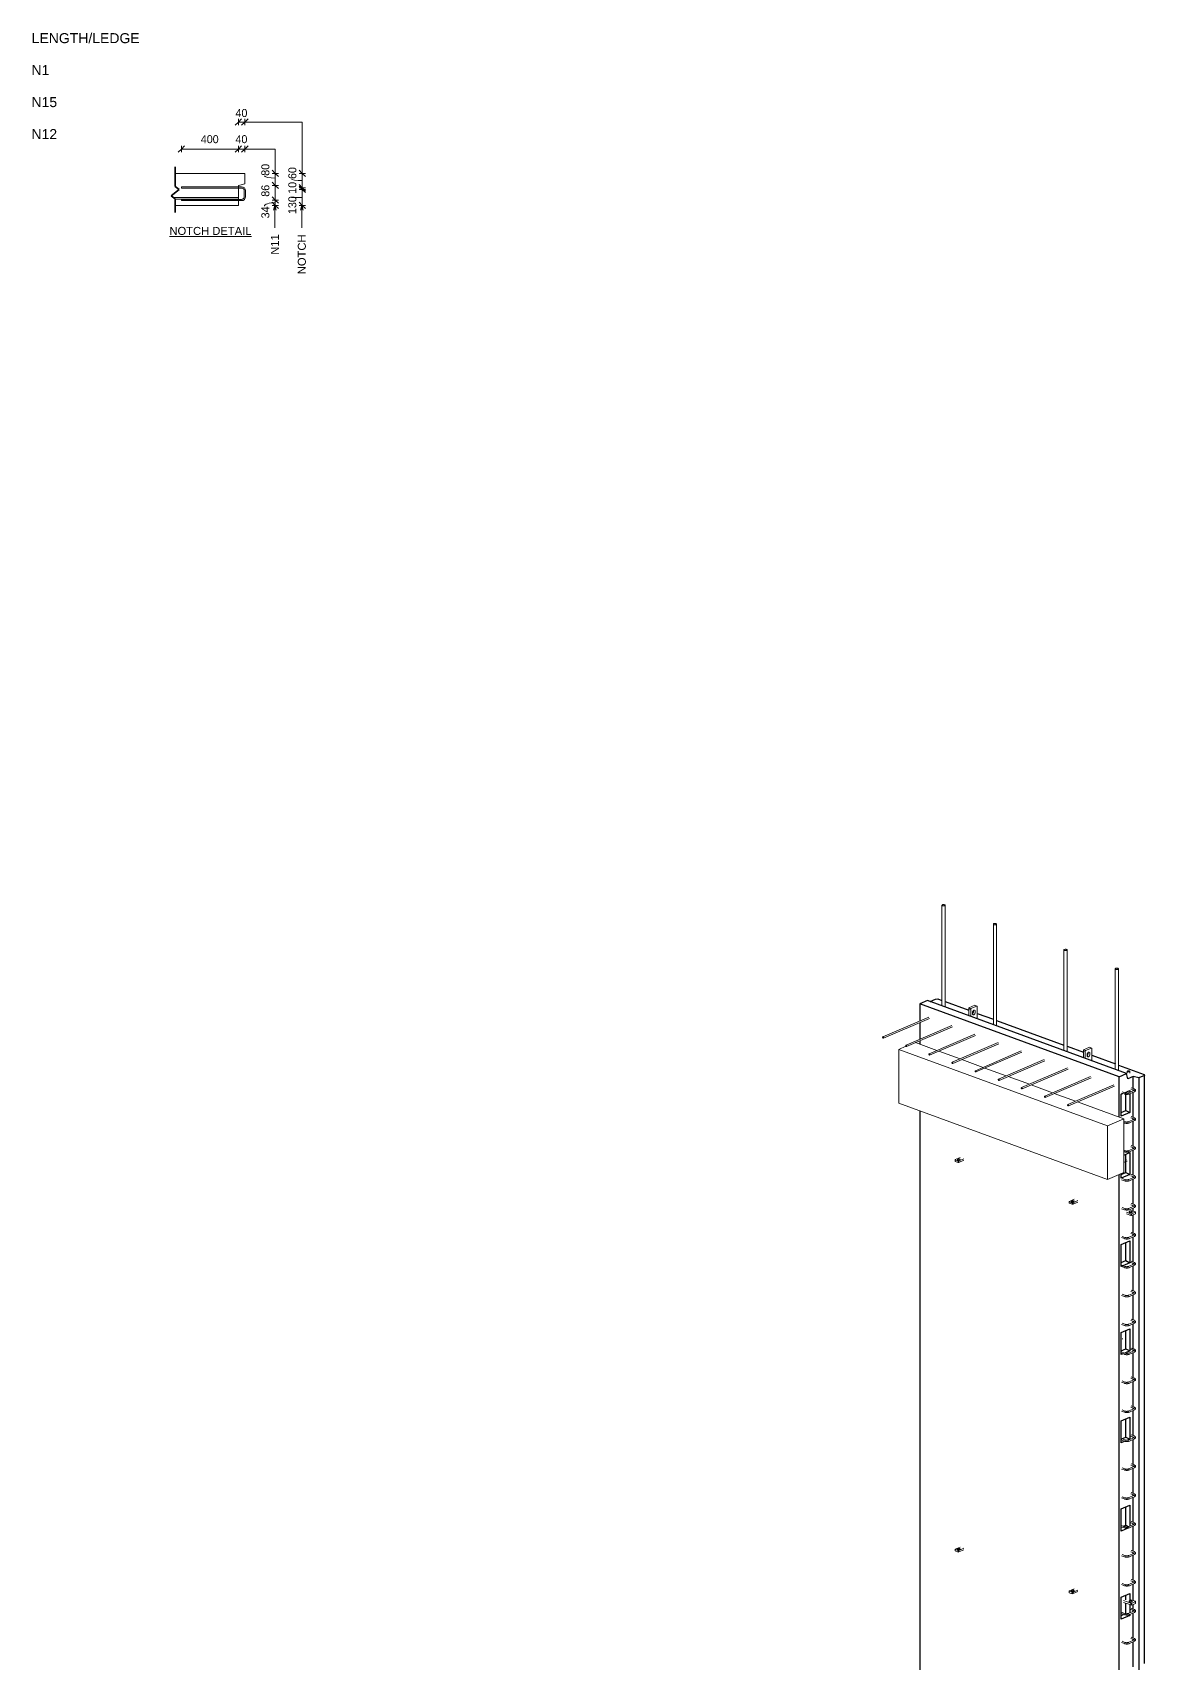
# Model space of a CAD drawing. Header units: millimetres. Extents: x -2972 to 10521, y 1067 to 19088.
# Drawn here: x 3579 to 10521, y 8828 to 19015 of the extents above; entities that cross this region are included whole.
import ezdxf

# ---------------------------------------------------------------- set-up
doc = ezdxf.new("R2010")
doc.units = ezdxf.units.MM
for name, color, linetype, lineweight in [('A-DETL', 90, 'Continuous', 18), ('A-GENM', 13, 'Continuous', 18), ('A-WALL', 113, 'Continuous', 25), ('G-ANNO-TEXT', 231, 'Continuous', 9), ('S-BEAM', 12, 'Continuous', 18), ('S-RBAR', 171, 'Continuous', 18)]:
    doc.layers.add(name, color=color, linetype=linetype, lineweight=lineweight)
doc.styles.add('Arial', font='arial.ttf', dxfattribs={"height": 62.5})
doc.styles.add('Arial_1', font='arial.ttf', dxfattribs={"height": 50})
doc.styles.add('Nirmala UI Semilight_1', font='NirmalaS.ttf', dxfattribs={"height": 50})

# ---------------------------------------------------------------- blocks, each defined once
blk = doc.blocks.new('Rebar Bar - Part 776176355-431004-3D Ortho')
at = {"layer": 'S-RBAR'}
blk.add_polyline3d([(11637, 10856, 0), (11636, 10856, 0), (11635, 10856, 0), (11634, 10855, 0), (11633, 10855, 0)], dxfattribs=at)
blk = doc.blocks.new('RR spread anchor face based - RR-SA-2_5-150-1726819-3D Ortho')
at = {"layer": 'A-GENM'}
for p, q in [((10591, 11975), (10590, 11973)), ((10590, 11973), (10608, 11966)), ((10590, 11973), (10590, 11964)), ((10608, 11957), (10590, 11964)), ((10622, 11988), (10591, 11975)), ((10604, 11976), (10609, 11978)), ((10608, 11966), (10614, 11967)), ((10608, 11966), (10608, 11957)), ((10614, 11958), (10608, 11957)), ((10614, 11967), (10644, 11980)), ((10644, 11971), (10614, 11958)), ((10614, 11967), (10614, 11958)), ((10619, 11974), (10615, 11972))]:
    blk.add_line(p, q, dxfattribs=at)
for points in [[(10603, 11975, 0), (10603, 11976, 0), (10604, 11976, 0)], [(10615, 11972, 0), (10613, 11972, 0), (10612, 11972, 0), (10610, 11972, 0), (10608, 11972, 0), (10606, 11972, 0), (10605, 11972, 0), (10604, 11973, 0), (10603, 11974, 0), (10603, 11974, 0)], [(10609, 11978, 0), (10610, 11978, 0), (10612, 11979, 0), (10613, 11979, 0), (10615, 11979, 0), (10617, 11979, 0), (10618, 11978, 0), (10620, 11978, 0), (10620, 11977, 0), (10621, 11976, 0), (10621, 11975, 0), (10620, 11975, 0), (10619, 11974, 0)]]:
    blk.add_polyline3d(points, dxfattribs=at)
blk = doc.blocks.new('RR spread anchor face based - RR-SA-2_5-150-V4-3D Ortho')
at = {"layer": 'A-GENM'}
for p, q in [((11334, 11727), (11304, 11714)), ((11317, 11715), (11321, 11717)), ((11326, 11706), (11356, 11719)), ((11304, 11714), (11302, 11712)), ((11302, 11712), (11321, 11706)), ((11302, 11712), (11302, 11703)), ((11321, 11696), (11302, 11703)), ((11321, 11706), (11326, 11706)), ((11321, 11706), (11321, 11696)), ((11326, 11697), (11321, 11696)), ((11356, 11710), (11326, 11697)), ((11326, 11706), (11326, 11697)), ((11331, 11713), (11327, 11712))]:
    blk.add_line(p, q, dxfattribs=at)
for points in [[(11315, 11714, 0), (11316, 11715, 0), (11317, 11715, 0)], [(11321, 11717, 0), (11322, 11718, 0), (11324, 11718, 0), (11326, 11718, 0), (11327, 11718, 0), (11329, 11718, 0), (11331, 11717, 0), (11332, 11717, 0), (11333, 11716, 0), (11333, 11715, 0), (11333, 11715, 0), (11332, 11714, 0), (11331, 11713, 0)], [(11327, 11712, 0), (11326, 11711, 0), (11324, 11711, 0), (11322, 11711, 0), (11320, 11711, 0), (11319, 11711, 0), (11317, 11711, 0), (11316, 11712, 0), (11315, 11713, 0), (11315, 11713, 0)]]:
    blk.add_polyline3d(points, dxfattribs=at)
blk = doc.blocks.new('Rebar Bar - Part 3166313199-431004-3D Ortho')
at = {"layer": 'S-RBAR'}
for p, q in [((11687, 12416), (11705, 12410)), ((11708, 12417), (11690, 12424))]:
    blk.add_line(p, q, dxfattribs=at)
blk = doc.blocks.new('Rebar Bar - Part 2227165887-431004-3D Ortho')
at = {"layer": 'S-RBAR'}
for points in [[(11709, 12407, 0), (11709, 12407, 0), (11709, 12407, 0), (11709, 12408, 0), (11709, 12408, 0), (11709, 12408, 0), (11709, 12408, 0), (11708, 12408, 0), (11708, 12408, 0), (11708, 12408, 0), (11708, 12409, 0), (11707, 12409, 0), (11707, 12409, 0), (11707, 12409, 0), (11706, 12409, 0), (11706, 12409, 0), (11705, 12410, 0), (11705, 12410, 0)], [(11709, 12408, 0), (11709, 12408, 0), (11709, 12408, 0), (11709, 12408, 0), (11709, 12408, 0), (11709, 12408, 0), (11709, 12407, 0), (11708, 12407, 0), (11708, 12407, 0), (11708, 12407, 0), (11708, 12407, 0), (11707, 12407, 0), (11707, 12406, 0), (11707, 12406, 0), (11706, 12406, 0), (11706, 12406, 0)], [(11709, 12399, 0), (11710, 12399, 0), (11710, 12399, 0), (11711, 12399, 0), (11712, 12400, 0), (11712, 12400, 0), (11713, 12401, 0), (11713, 12401, 0), (11714, 12401, 0), (11714, 12402, 0), (11715, 12402, 0), (11715, 12403, 0), (11716, 12403, 0), (11716, 12404, 0), (11716, 12404, 0), (11716, 12405, 0), (11717, 12406, 0), (11717, 12406, 0), (11717, 12407, 0), (11717, 12408, 0), (11717, 12409, 0), (11717, 12409, 0), (11717, 12410, 0), (11716, 12411, 0), (11716, 12411, 0), (11716, 12412, 0), (11715, 12412, 0), (11715, 12413, 0), (11714, 12413, 0), (11714, 12414, 0), (11713, 12414, 0), (11713, 12415, 0), (11712, 12415, 0), (11712, 12415, 0), (11711, 12416, 0), (11711, 12416, 0), (11710, 12416, 0), (11709, 12417, 0), (11709, 12417, 0), (11708, 12417, 0), (11708, 12417, 0)]]:
    blk.add_polyline3d(points, dxfattribs=at)
blk = doc.blocks.new('Rebar Bar - Part 981547073-431004-3D Ortho')
at = {"layer": 'S-RBAR'}
for p, q in [((11706, 12406), (11675, 12393)), ((11678, 12385), (11709, 12399))]:
    blk.add_line(p, q, dxfattribs=at)
blk = doc.blocks.new('Rebar Bar - Part 2227165887-V5-3D Ortho')
at = {"layer": 'S-RBAR'}
for points in [[(11678, 12385, 0), (11677, 12385, 0), (11677, 12385, 0), (11676, 12384, 0), (11675, 12384, 0), (11674, 12384, 0), (11674, 12384, 0), (11673, 12384, 0), (11672, 12383, 0), (11671, 12383, 0), (11671, 12383, 0), (11670, 12383, 0), (11669, 12383, 0), (11668, 12383, 0), (11667, 12383, 0), (11667, 12383, 0), (11666, 12382, 0), (11665, 12382, 0), (11664, 12382, 0), (11663, 12382, 0), (11662, 12382, 0), (11661, 12382, 0), (11661, 12382, 0), (11660, 12382, 0), (11659, 12382, 0), (11658, 12382, 0), (11657, 12383, 0), (11656, 12383, 0), (11655, 12383, 0), (11655, 12383, 0), (11654, 12383, 0), (11653, 12383, 0), (11652, 12383, 0), (11651, 12383, 0), (11651, 12384, 0), (11650, 12384, 0), (11649, 12384, 0), (11648, 12384, 0), (11648, 12384, 0), (11647, 12385, 0), (11647, 12385, 0)], [(11675, 12393, 0), (11674, 12392, 0), (11674, 12392, 0), (11673, 12392, 0), (11673, 12392, 0), (11672, 12392, 0), (11672, 12392, 0), (11671, 12391, 0), (11671, 12391, 0), (11670, 12391, 0), (11669, 12391, 0), (11669, 12391, 0), (11668, 12391, 0), (11667, 12391, 0), (11666, 12391, 0), (11666, 12391, 0), (11665, 12390, 0), (11664, 12390, 0), (11664, 12390, 0), (11663, 12390, 0), (11662, 12390, 0), (11661, 12390, 0), (11661, 12390, 0), (11660, 12390, 0), (11659, 12390, 0), (11658, 12390, 0), (11658, 12390, 0), (11657, 12391, 0), (11656, 12391, 0), (11656, 12391, 0), (11655, 12391, 0), (11654, 12391, 0), (11654, 12391, 0), (11653, 12391, 0), (11652, 12391, 0), (11652, 12391, 0), (11651, 12392, 0), (11651, 12392, 0), (11650, 12392, 0), (11650, 12392, 0), (11649, 12392, 0)]]:
    blk.add_polyline3d(points, dxfattribs=at)
blk = doc.blocks.new('Rebar Bar - Part 3131074535-431004-3D Ortho')
at = {"layer": 'S-RBAR'}
for p, q in [((11629, 12391), (11647, 12385)), ((11649, 12392), (11632, 12399))]:
    blk.add_line(p, q, dxfattribs=at)
blk = doc.blocks.new('Rebar Bar - Part 3131074535-V6-3D Ortho')
at = {"layer": 'S-RBAR'}
for p, q in [((11649, 12212), (11643, 12214)), ((11643, 12205), (11647, 12204))]:
    blk.add_line(p, q, dxfattribs=at)
blk = doc.blocks.new('Rebar Bar - Part 3131074535-V7-3D Ortho')
at = {"layer": 'S-RBAR'}
for p, q in [((11649, 11308), (11627, 11316)), ((11629, 11307), (11647, 11301))]:
    blk.add_line(p, q, dxfattribs=at)
blk = doc.blocks.new('Rebar Bar - Part 3131074535-V8-3D Ortho')
at = {"layer": 'S-RBAR'}
for p, q in [((11649, 10766), (11627, 10774)), ((11627, 10766), (11647, 10759))]:
    blk.add_line(p, q, dxfattribs=at)
blk = doc.blocks.new('Rebar Bar - Part 3131074535-V9-3D Ortho')
at = {"layer": 'S-RBAR'}
for p, q in [((11649, 10224), (11627, 10232)), ((11627, 10224), (11647, 10217))]:
    blk.add_line(p, q, dxfattribs=at)
blk = doc.blocks.new('Rebar Bar - Part 2227165887-V10-3D Ortho')
at = {"layer": 'S-RBAR'}
for points in [[(11707, 10060, 0), (11707, 10060, 0), (11706, 10060, 0), (11706, 10061, 0), (11705, 10061, 0), (11705, 10061, 0)], [(11709, 10059, 0), (11709, 10059, 0), (11709, 10059, 0), (11709, 10059, 0), (11709, 10059, 0), (11709, 10059, 0), (11709, 10059, 0), (11708, 10058, 0), (11708, 10058, 0), (11708, 10058, 0), (11708, 10058, 0), (11707, 10058, 0), (11707, 10058, 0), (11707, 10057, 0), (11706, 10057, 0), (11706, 10057, 0)], [(11709, 10059, 0), (11709, 10059, 0), (11709, 10059, 0), (11709, 10059, 0), (11709, 10059, 0), (11709, 10059, 0), (11709, 10059, 0), (11708, 10059, 0), (11708, 10059, 0), (11708, 10060, 0), (11708, 10060, 0), (11707, 10060, 0), (11707, 10060, 0)], [(11709, 10050, 0), (11710, 10050, 0), (11710, 10050, 0), (11711, 10051, 0), (11712, 10051, 0), (11712, 10051, 0), (11713, 10052, 0), (11713, 10052, 0), (11714, 10053, 0), (11714, 10053, 0), (11715, 10053, 0), (11715, 10054, 0), (11716, 10054, 0), (11716, 10055, 0), (11716, 10056, 0), (11716, 10056, 0), (11717, 10057, 0), (11717, 10058, 0), (11717, 10058, 0), (11717, 10059, 0), (11717, 10060, 0), (11717, 10060, 0), (11717, 10061, 0), (11716, 10062, 0), (11716, 10062, 0), (11716, 10063, 0), (11715, 10064, 0), (11715, 10064, 0), (11714, 10065, 0), (11714, 10065, 0), (11713, 10065, 0), (11713, 10066, 0), (11712, 10066, 0), (11712, 10067, 0), (11711, 10067, 0), (11711, 10067, 0), (11710, 10067, 0), (11709, 10068, 0), (11709, 10068, 0), (11708, 10068, 0), (11708, 10068, 0)]]:
    blk.add_polyline3d(points, dxfattribs=at)
blk = doc.blocks.new('Rebar Bar - Part 3131074535-V11-3D Ortho')
at = {"layer": 'S-RBAR'}
for p, q in [((11629, 9320), (11647, 9313)), ((11649, 9321), (11632, 9327))]:
    blk.add_line(p, q, dxfattribs=at)
blk = doc.blocks.new('Rebar Bar - Part 3145980499-431004-3D Ortho')
at = {"layer": 'S-RBAR'}
for p, q in [((10829, 13446), (10829, 12818)), ((10849, 12811), (10849, 13446))]:
    blk.add_line(p, q, dxfattribs=at)
for points in [[(10831, 13449, 0), (10830, 13448, 0), (10829, 13447, 0), (10829, 13446, 0), (10829, 13445, 0), (10830, 13444, 0), (10832, 13443, 0), (10834, 13442, 0), (10836, 13442, 0), (10839, 13442, 0), (10842, 13442, 0), (10844, 13443, 0), (10846, 13443, 0)], [(10846, 13443, 0), (10847, 13444, 0), (10848, 13445, 0), (10849, 13446, 0), (10848, 13447, 0), (10847, 13448, 0), (10845, 13449, 0), (10843, 13449, 0), (10841, 13450, 0), (10838, 13450, 0), (10836, 13450, 0), (10833, 13449, 0), (10831, 13449, 0)]]:
    blk.add_polyline3d(points, dxfattribs=at)
blk = doc.blocks.new('RR spread anchor face based - RR-SA-4_0-320-1726835-3D Ortho')
at = {"layer": 'A-GENM'}
for p, q in [((11661, 11647), (11687, 11637)), ((11687, 11626), (11661, 11636)), ((11681, 11645), (11678, 11646)), ((11687, 11637), (11692, 11637)), ((11687, 11626), (11687, 11637)), ((11692, 11626), (11687, 11626)), ((11714, 11649), (11688, 11658)), ((11691, 11651), (11693, 11650)), ((11692, 11637), (11716, 11647)), ((11692, 11637), (11692, 11626)), ((11716, 11636), (11692, 11626)), ((11716, 11647), (11714, 11649)), ((11716, 11647), (11716, 11636))]:
    blk.add_line(p, q, dxfattribs=at)
for points in [[(11678, 11646, 0), (11677, 11647, 0), (11676, 11648, 0), (11675, 11649, 0)], [(11676, 11650, 0), (11676, 11650, 0), (11678, 11651, 0), (11680, 11652, 0), (11682, 11652, 0), (11684, 11652, 0), (11686, 11652, 0), (11689, 11652, 0), (11691, 11651, 0)], [(11693, 11650, 0), (11695, 11650, 0), (11696, 11649, 0), (11696, 11648, 0), (11696, 11647, 0), (11695, 11646, 0), (11694, 11645, 0), (11692, 11645, 0), (11690, 11644, 0), (11688, 11644, 0), (11685, 11644, 0), (11683, 11645, 0), (11681, 11645, 0)]]:
    blk.add_polyline3d(points, dxfattribs=at)
blk = doc.blocks.new('RR spread anchor face based - RR-SA-4_0-320-V14-3D Ortho')
at = {"layer": 'A-GENM'}
for p, q in [((11642, 9220), (11687, 9204)), ((11687, 9193), (11642, 9209)), ((11681, 9212), (11678, 9213)), ((11687, 9204), (11692, 9203)), ((11687, 9193), (11687, 9204)), ((11692, 9192), (11687, 9193)), ((11714, 9216), (11688, 9225)), ((11691, 9218), (11693, 9217)), ((11692, 9203), (11716, 9214)), ((11716, 9203), (11692, 9192)), ((11692, 9203), (11692, 9192)), ((11716, 9214), (11714, 9216)), ((11716, 9214), (11716, 9203))]:
    blk.add_line(p, q, dxfattribs=at)
for points in [[(11678, 9213, 0), (11677, 9214, 0), (11676, 9215, 0), (11675, 9215, 0)], [(11676, 9216, 0), (11676, 9217, 0), (11678, 9218, 0), (11680, 9219, 0), (11682, 9219, 0), (11684, 9219, 0), (11686, 9219, 0), (11689, 9219, 0), (11691, 9218, 0)], [(11693, 9217, 0), (11695, 9216, 0), (11696, 9216, 0), (11696, 9215, 0), (11696, 9214, 0), (11695, 9213, 0), (11694, 9212, 0), (11692, 9211, 0), (11690, 9211, 0), (11688, 9211, 0), (11685, 9211, 0), (11683, 9211, 0), (11681, 9212, 0)]]:
    blk.add_polyline3d(points, dxfattribs=at)
blk = doc.blocks.new('Rebar Bar - Part 4227397849-431004-3D Ortho')
at = {"layer": 'S-RBAR'}
for p, q in [((11664, 12526), (11664, 12515)), ((11680, 12515), (11680, 12526))]:
    blk.add_line(p, q, dxfattribs=at)
for points in [[(11666, 12528, 0), (11665, 12527, 0), (11664, 12527, 0), (11664, 12526, 0), (11665, 12525, 0), (11665, 12524, 0), (11667, 12524, 0), (11669, 12523, 0), (11670, 12523, 0), (11673, 12523, 0), (11675, 12523, 0), (11677, 12523, 0), (11678, 12524, 0)], [(11678, 12524, 0), (11679, 12524, 0), (11680, 12525, 0), (11680, 12526, 0), (11680, 12527, 0), (11679, 12528, 0), (11678, 12528, 0), (11676, 12529, 0), (11674, 12529, 0), (11672, 12529, 0), (11670, 12529, 0), (11668, 12529, 0), (11666, 12528, 0)]]:
    blk.add_polyline3d(points, dxfattribs=at)
blk = doc.blocks.new('Rebar Bar - Part 3574095713-431004-3D Ortho')
at = {"layer": 'S-RBAR'}
for p, q in [((10425, 12865), (10139, 12742)), ((10142, 12734), (10429, 12857))]:
    blk.add_line(p, q, dxfattribs=at)
for points in [[(10143, 12737, 0), (10143, 12738, 0), (10143, 12739, 0), (10142, 12740, 0), (10142, 12741, 0), (10141, 12741, 0), (10140, 12742, 0), (10139, 12742, 0), (10139, 12742, 0), (10138, 12741, 0), (10138, 12741, 0), (10137, 12740, 0), (10137, 12739, 0)], [(10137, 12739, 0), (10137, 12738, 0), (10138, 12737, 0), (10138, 12736, 0), (10139, 12735, 0), (10139, 12735, 0), (10140, 12734, 0), (10141, 12734, 0), (10142, 12734, 0), (10142, 12735, 0), (10143, 12735, 0), (10143, 12736, 0), (10143, 12737, 0)]]:
    blk.add_polyline3d(points, dxfattribs=at)
blk = doc.blocks.new('Rebar Bar - Part 259210708-431004-3D Ortho')
at = {"layer": 'S-RBAR'}
for p, q in [((11590, 13167), (11590, 12539)), ((11610, 12532), (11610, 13167))]:
    blk.add_line(p, q, dxfattribs=at)
for points in [[(11593, 13170, 0), (11592, 13169, 0), (11591, 13168, 0), (11590, 13167, 0), (11591, 13166, 0), (11592, 13165, 0), (11594, 13164, 0), (11596, 13163, 0), (11598, 13163, 0), (11601, 13163, 0), (11603, 13163, 0), (11606, 13164, 0), (11608, 13164, 0)], [(11608, 13164, 0), (11609, 13165, 0), (11610, 13166, 0), (11610, 13167, 0), (11610, 13168, 0), (11609, 13169, 0), (11607, 13170, 0), (11605, 13170, 0), (11603, 13171, 0), (11600, 13171, 0), (11597, 13171, 0), (11595, 13170, 0), (11593, 13170, 0)]]:
    blk.add_polyline3d(points, dxfattribs=at)
blk = doc.blocks.new('RR spread anchor face based - RR-SA-7_5-260-1726841-3D Ortho')
at = {"layer": 'A-GENM'}
for p, q in [((10676, 12923), (10714, 12939)), ((10714, 12939), (10726, 12934)), ((10675, 12917), (10676, 12923)), ((10675, 12875), (10675, 12917)), ((10687, 12913), (10675, 12917)), ((10676, 12923), (10688, 12918)), ((10688, 12918), (10687, 12913)), ((10687, 12913), (10687, 12870)), ((10726, 12934), (10688, 12918)), ((10698, 12888), (10698, 12892)), ((10704, 12904), (10704, 12905)), ((10704, 12900), (10704, 12904)), ((10716, 12899), (10716, 12896)), ((10727, 12931), (10726, 12934)), ((10727, 12855), (10727, 12931))]:
    blk.add_line(p, q, dxfattribs=at)
for points in [[(10698, 12892, 0), (10698, 12895, 0), (10699, 12898, 0), (10701, 12901, 0), (10702, 12904, 0), (10705, 12906, 0), (10707, 12908, 0), (10709, 12908, 0), (10711, 12908, 0)], [(10698, 12886, 0), (10700, 12888, 0), (10701, 12891, 0), (10703, 12894, 0), (10704, 12897, 0), (10704, 12900, 0)], [(10716, 12896, 0), (10715, 12893, 0), (10715, 12889, 0), (10713, 12886, 0), (10711, 12884, 0), (10709, 12881, 0), (10707, 12880, 0), (10705, 12879, 0), (10702, 12880, 0), (10701, 12881, 0), (10699, 12883, 0), (10698, 12885, 0), (10698, 12888, 0)], [(10713, 12907, 0), (10715, 12905, 0), (10715, 12902, 0), (10716, 12899, 0)]]:
    blk.add_polyline3d(points, dxfattribs=at)
blk = doc.blocks.new('Rebar Bar - Part 684895503-431004-3D Ortho')
at = {"layer": 'S-RBAR'}
for points in [[(11653, 11973, 0), (11654, 11973, 0), (11656, 11974, 0), (11657, 11974, 0), (11658, 11975, 0), (11659, 11975, 0)], [(11657, 11964, 0), (11658, 11964, 0), (11659, 11964, 0), (11659, 11965, 0), (11660, 11965, 0), (11661, 11965, 0), (11661, 11965, 0), (11662, 11965, 0), (11663, 11965, 0), (11663, 11965, 0), (11664, 11965, 0), (11664, 11965, 0)]]:
    blk.add_polyline3d(points, dxfattribs=at)
blk = doc.blocks.new('Rebar Bar - Part 302060929-431004-3D Ortho')
at = {"layer": 'S-RBAR'}
blk.add_line((11643, 11958), (11656, 11963), dxfattribs=at)

msp = doc.modelspace()

# ---------------------------------------------------------------- linework, layer by layer
at = {"layer": 'A-DETL', "color": 7}
for p, q in [((4864.2, 18456.1), (4844.2, 18436.1)), ((4864.2, 18456.1), (4884.2, 18476.1)), ((4864.2, 18476.1), (4864.2, 18456.1)), ((4904.2, 18456.1), (4864.2, 18456.1)), ((4864.2, 18456.1), (4864.2, 18436.1)), ((4904.2, 18456.1), (4884.2, 18436.1)), ((4924.2, 18476.1), (4904.2, 18456.1)), ((4904.2, 18476.1), (4904.2, 18456.1)), ((4904.2, 18456.1), (4904.2, 18436.1)), ((4904.2, 18456.1), (5262.4, 18456.1)), ((5262.4, 18456.1), (5262.4, 18135.4)), ((4508.2, 18287.5), (4488.2, 18267.5)), ((4508.2, 18307.5), (4508.2, 18287.5)), ((4508.2, 18287.5), (4528.2, 18307.5)), ((4864.2, 18287.5), (4508.2, 18287.5)), ((4508.2, 18287.5), (4508.2, 18267.5)), ((4864.2, 18287.5), (4844.2, 18267.5)), ((4844.2, 18267.5), (4864.2, 18287.5)), ((4864.2, 18287.5), (4864.2, 18307.5)), ((4864.2, 18307.5), (4864.2, 18287.5)), ((4864.2, 18287.5), (4884.2, 18307.5)), ((4884.2, 18307.5), (4864.2, 18287.5)), ((4904.2, 18287.5), (4864.2, 18287.5)), ((4864.2, 18287.5), (4864.2, 18267.5)), ((4864.2, 18267.5), (4864.2, 18287.5)), ((4884.2, 18267.5), (4904.2, 18287.5)), ((4904.2, 18307.5), (4904.2, 18287.5)), ((4904.2, 18287.5), (4924.2, 18307.5)), ((4904.2, 18287.5), (4904.2, 18267.5)), ((5094.1, 18287.5), (4904.2, 18287.5)), ((5094.1, 18135.4), (5094.1, 18287.5)), ((4469.2, 18135.4), (4904.2, 18135.4)), ((4904.2, 18135.4), (4904.2, 18070.4)), ((5094.1, 18135.4), (5074.1, 18155.4)), ((5094.1, 18135.4), (5074.1, 18135.4)), ((5114.1, 18115.4), (5094.1, 18135.4)), ((5094.1, 18135.4), (5094.1, 18060.6)), ((5114.1, 18135.4), (5094.1, 18135.4)), ((5262.4, 18135.4), (5242.4, 18155.4)), ((5262.4, 18135.4), (5242.4, 18135.4)), ((5282.4, 18115.4), (5262.4, 18135.4)), ((5262.4, 18135.4), (5262.4, 18045.4)), ((5282.4, 18135.4), (5262.4, 18135.4)), ((4508.2, 18044.1), (4508.2, 18052.1)), ((4508.2, 18052.1), (4884.2, 18052.1)), ((4884.2, 18044.1), (4508.2, 18044.1)), ((4864.2, 18060.4), (4904.2, 18070.4)), ((4864.2, 17973.4), (4864.2, 18060.4)), ((5094.1, 18060.6), (5074.1, 18080.6)), ((5074.1, 18080.6), (5094.1, 18060.6)), ((5094.1, 18060.6), (5074.1, 18060.6)), ((5074.1, 18060.6), (5094.1, 18060.6)), ((5094.1, 18060.6), (5114.1, 18060.6)), ((5114.1, 18060.6), (5094.1, 18060.6)), ((5094.1, 18060.6), (5114.1, 18040.6)), ((5114.1, 18040.6), (5094.1, 18060.6)), ((5094.1, 18060.6), (5094.1, 17969.4)), ((5262.4, 18045.4), (5242.4, 18065.4)), ((5242.4, 18065.4), (5262.4, 18045.4)), ((5262.4, 18035.4), (5242.4, 18055.4)), ((5242.4, 18055.4), (5262.4, 18035.4)), ((5262.4, 18045.4), (5242.4, 18045.4)), ((5242.4, 18045.4), (5262.4, 18045.4)), ((5262.4, 18035.4), (5242.4, 18035.4)), ((5242.4, 18035.4), (5262.4, 18035.4)), ((5262.4, 18045.4), (5282.4, 18045.4)), ((5282.4, 18045.4), (5262.4, 18045.4)), ((5262.4, 18045.4), (5282.4, 18025.4)), ((5282.4, 18025.4), (5262.4, 18045.4)), ((5262.4, 18045.4), (5262.4, 18035.4)), ((5262.4, 18035.4), (5282.4, 18035.4)), ((5282.4, 18035.4), (5262.4, 18035.4)), ((5262.4, 18035.4), (5282.4, 18015.4)), ((5282.4, 18015.4), (5262.4, 18035.4)), ((5262.4, 18035.4), (5262.4, 17935.4)), ((4864.2, 17985.6), (4458.2, 17985.6)), ((4864.2, 17975.6), (4469.2, 17975.6)), ((4864.2, 17935.4), (4469.2, 17935.4)), ((4884.2, 17973.4), (4508.2, 17973.4)), ((4508.2, 17973.4), (4508.2, 17965.4)), ((4508.2, 17965.4), (4884.2, 17965.4)), ((4864.2, 17965.4), (4864.2, 17935.4)), ((4900.2, 18028.1), (4900.2, 17989.4)), ((4908.2, 18028.1), (4908.2, 17989.4)), ((5094.1, 17969.4), (5074.1, 17989.4)), ((5074.1, 17989.4), (5094.1, 17969.4)), ((5094.1, 17969.4), (5074.1, 17969.4)), ((5074.1, 17969.4), (5094.1, 17969.4)), ((5094.1, 17935.4), (5074.1, 17955.4)), ((5094.1, 17935.4), (5074.1, 17935.4)), ((5083.1, 17906.5), (5091.2, 17936.5)), ((5091.2, 17936.5), (5091.2, 17796)), ((5091.2, 17936.5), (5099.2, 17906.5)), ((5094.1, 17969.4), (5114.1, 17969.4)), ((5114.1, 17969.4), (5094.1, 17969.4)), ((5094.1, 17969.4), (5114.1, 17949.4)), ((5114.1, 17949.4), (5094.1, 17969.4)), ((5094.1, 17969.4), (5094.1, 17935.4)), ((5114.1, 17935.4), (5094.1, 17935.4)), ((5094.1, 17935.4), (5114.1, 17915.4)), ((5262.4, 17935.4), (5242.4, 17955.4)), ((5262.4, 17935.4), (5242.4, 17935.4)), ((5251.5, 17906.5), (5259.5, 17936.5)), ((5259.5, 17936.5), (5259.5, 17796)), ((5259.5, 17936.5), (5267.5, 17906.5)), ((5282.4, 17935.4), (5262.4, 17935.4)), ((5262.4, 17935.4), (5282.4, 17915.4)), ((5091.2, 17796), (5091.2, 17794.6)), ((5259.5, 17796), (5259.5, 17794.7))]:
    msp.add_line(p, q, dxfattribs=at)
at = {"layer": 'A-DETL', "color": 250, "lineweight": 35}
for p, q in [((4469.2, 18053.5), (4469.2, 18177.5)), ((4443.8, 17996.4), (4494.6, 18034.5)), ((4494.6, 18034.5), (4469.2, 18053.5)), ((4469.2, 17977.3), (4443.8, 17996.4)), ((4469.2, 17892.3), (4469.2, 17977.3))]:
    msp.add_line(p, q, dxfattribs=at)
at = {"layer": 'A-DETL', "color": 7}
for centre, radius, start, end in [((4884.2, 18028.1), 24, 0, 90), ((4884.2, 18028.1), 16, 0, 90), ((4884.2, 17989.4), 16, 270, 0), ((4884.2, 17989.4), 24, 270, 0)]:
    msp.add_arc(centre, radius, start, end, dxfattribs=at)
for centre, ratio, start_param, end_param in [((5094.1, 18120.9), 0.2093446, 3.1415927, 4.712389), ((5262.4, 18100.5), 0.1491016, 3.1415927, 4.712389), ((5094.1, 17931.8), 0.3056826, 1.5707963, 3.1415927), ((5262.4, 17984.5), 0.0132192, 1.5707963, 3.1415927)]:
    msp.add_ellipse(centre, major_axis=(67.6, 0), ratio=ratio, start_param=start_param, end_param=end_param, dxfattribs=at)
at = {"layer": 'A-WALL'}
for p, q in [((9165.9, 12969.3), (9118.3, 12948.9)), ((10362.8, 12493), (9118.3, 12948.9)), ((9118.3, 12948.9), (9118.3, 12840.4)), ((10410.4, 12513.4), (9165.9, 12969.3)), ((9183.9, 12963.6), (9217.9, 12978.2)), ((9183.9, 12962.6), (9183.9, 12963.6)), ((9188, 12961.2), (9183.9, 12963.6)), ((9217.9, 12978.2), (9232, 12978.4)), ((9232, 12978.4), (9256.9, 12969.3)), ((9276.9, 12961.9), (9424.3, 12907.9)), ((9449, 12898.9), (9453.3, 12897.3)), ((9476.8, 12888.7), (9578.2, 12851.6)), ((9598.1, 12844.3), (10018.7, 12690.2)), ((9118.3, 12831.8), (9118.3, 12725.6)), ((9118.3, 12717), (9118.3, 12696.4)), ((10038.7, 12682.9), (10140.2, 12645.7)), ((10164.9, 12636.7), (10169.2, 12635.1)), ((10192.7, 12626.5), (10339.9, 12572.6)), ((10359.9, 12565.3), (10520.6, 12506.4)), ((10362.8, 12493), (10410.4, 12513.4)), ((10362.8, 12240.5), (10362.8, 12493)), ((10417.2, 12479.6), (10410.4, 12513.4)), ((10451.1, 12494.1), (10417.2, 12479.6)), ((10451.1, 12419.5), (10451.1, 12494.1)), ((10487.2, 12486.3), (10451.1, 12494.1)), ((10521.2, 12500.8), (10487.2, 12486.3)), ((10487.2, 12486.3), (10487.2, 4172.1)), ((10520.6, 12506.4), (10521.2, 12500.8)), ((10521.2, 8846.4), (10521.2, 12500.8)), ((10376.4, 12384.1), (10385.9, 12388.1)), ((10376.4, 12246.3), (10376.4, 12384.1)), ((10397, 12392.9), (10430.7, 12407.3)), ((10405.6, 12391), (10405.6, 12396.6)), ((10405.6, 12282.6), (10405.6, 12382.7)), ((10430.7, 12407.3), (10430.7, 12395.2)), ((10430.7, 12386.7), (10430.7, 12269.6)), ((10451.1, 12404), (10451.1, 12411)), ((10451.1, 12238.8), (10451.1, 12395.4)), ((9118.3, 12280.3), (9118.3, 4598)), ((10376.4, 12270.1), (10405.6, 12282.6)), ((10430.7, 12269.6), (10376.4, 12246.3)), ((10405.6, 12282.6), (10430.7, 12269.6)), ((10451.1, 12223.3), (10451.1, 12230.3)), ((10451.1, 12058.2), (10451.1, 12214.7)), ((10451.1, 12042.6), (10451.1, 12049.7)), ((10451.1, 11877.5), (10451.1, 12034)), ((10392.2, 12002.9), (10430.7, 12019.4)), ((10405.6, 11894.7), (10405.6, 12008.6)), ((10430.7, 12019.4), (10430.7, 11881.7)), ((10362.8, 4142.1), (10362.8, 11882)), ((10376.4, 11882.2), (10405.6, 11894.7)), ((10376.4, 11858.4), (10376.4, 11887.9)), ((10430.7, 11881.7), (10376.4, 11858.4)), ((10405.6, 11894.7), (10430.7, 11881.7)), ((10451.1, 11862), (10451.1, 11869)), ((10451.1, 11696.8), (10451.1, 11853.4)), ((10451.1, 11681.3), (10451.1, 11688.3)), ((10451.1, 11653.3), (10451.1, 11672.7)), ((10451.1, 11516.1), (10451.1, 11629.7)), ((10376.4, 11445.2), (10430.7, 11468.5)), ((10376.4, 11307.5), (10376.4, 11445.2)), ((10405.6, 11343.8), (10405.6, 11457.7)), ((10430.7, 11468.5), (10430.7, 11330.8)), ((10451.1, 11500.6), (10451.1, 11507.6)), ((10451.1, 11335.5), (10451.1, 11492)), ((10376.4, 11331.3), (10405.6, 11343.8)), ((10383.9, 11310.7), (10376.4, 11307.5)), ((10430.7, 11330.8), (10387.4, 11312.2)), ((10405.6, 11343.8), (10430.7, 11330.8)), ((10451.1, 11319.9), (10451.1, 11326.9)), ((10451.1, 11154.8), (10451.1, 11311.2)), ((10451.1, 11139.3), (10451.1, 11146.3)), ((10451.1, 10974.1), (10451.1, 11130.7)), ((10376.4, 10894.3), (10430.7, 10917.6)), ((10405.6, 10792.9), (10405.6, 10906.8)), ((10430.7, 10917.6), (10430.7, 10779.9)), ((10451.1, 10958.6), (10451.1, 10965.6)), ((10451.1, 10793.4), (10451.1, 10950)), ((10376.4, 10756.6), (10376.4, 10894.3)), ((10376.4, 10780.4), (10405.6, 10792.9)), ((10388.1, 10761.6), (10376.4, 10756.6)), ((10430.7, 10779.9), (10398.8, 10766.2)), ((10405.6, 10792.9), (10430.7, 10779.9)), ((10451.1, 10777.9), (10451.1, 10784.9)), ((10451.1, 10612.7), (10451.1, 10769.3)), ((10451.1, 10597.2), (10451.1, 10604.2)), ((10451.1, 10432.1), (10451.1, 10588.6)), ((10451.1, 10416.5), (10451.1, 10423.5)), ((10451.1, 10251.4), (10451.1, 10407.9)), ((10376.4, 10343.4), (10430.7, 10366.7)), ((10376.4, 10205.7), (10376.4, 10343.4)), ((10405.6, 10241.9), (10405.6, 10355.9)), ((10430.7, 10366.7), (10430.7, 10228.9)), ((10399.9, 10215.7), (10376.4, 10205.7)), ((10380, 10231), (10405.6, 10241.9)), ((10405.6, 10241.9), (10430.7, 10228.9)), ((10430.7, 10228.9), (10415.8, 10222.6)), ((10451.1, 10235.9), (10451.1, 10242.9)), ((10451.1, 10070.7), (10451.1, 10227.3)), ((10451.1, 10055.2), (10451.1, 10062.2)), ((10451.1, 9890), (10451.1, 10046.6)), ((10451.1, 9874.5), (10451.1, 9881.4)), ((10376.4, 9792.5), (10430.7, 9815.8)), ((10376.4, 9654.8), (10376.4, 9792.5)), ((10405.6, 9691), (10405.6, 9804.8)), ((10430.7, 9815.8), (10430.7, 9685.1)), ((10451.1, 9709.3), (10451.1, 9865.9)), ((10376.4, 9678.5), (10380.5, 9680.3)), ((10391.2, 9684.9), (10405.6, 9691)), ((10405.6, 9691), (10423.1, 9682)), ((10451.1, 9693.8), (10451.1, 9700.8)), ((10451.1, 9528.7), (10451.1, 9685.2)), ((10418.4, 9672.7), (10376.4, 9654.8)), ((10451.1, 9513.1), (10451.1, 9520.1)), ((10451.1, 9348), (10451.1, 9504.5)), ((10451.1, 9332.5), (10451.1, 9339.5)), ((10451.1, 9220.1), (10451.1, 9323.9)), ((10376.4, 9241.6), (10430.7, 9264.8)), ((10376.4, 9103.9), (10376.4, 9241.6)), ((10405.6, 9226), (10405.6, 9254.1)), ((10405.6, 9140.1), (10405.6, 9204.2)), ((10430.7, 9264.8), (10430.7, 9222.2)), ((10430.7, 9194.9), (10430.7, 9143)), ((10451.1, 9167.3), (10451.1, 9196.5)), ((10376.4, 9127.6), (10391.6, 9134.2)), ((10430.7, 9127.1), (10376.4, 9103.9)), ((10403.1, 9139.1), (10405.6, 9140.1)), ((10405.6, 9140.1), (10409.3, 9138.2)), ((10422.4, 9131.4), (10430.7, 9127.1)), ((10430.7, 9134.5), (10430.7, 9127.1)), ((10451.1, 9151.8), (10451.1, 9158.8)), ((10451.1, 8986.6), (10451.1, 9143.2)), ((10451.1, 8971.1), (10451.1, 8978.1)), ((10451.1, 8805.9), (10451.1, 8962.2)), ((10521.2, 8828.1), (10521.2, 8846.4))]:
    msp.add_line(p, q, dxfattribs=at)
at = {"layer": 'S-BEAM'}
for p, q in [((9032.3, 12682.9), (8987, 12663.5)), ((10290.4, 12186.1), (8987, 12663.5)), ((8987, 12663.5), (8987, 12328.4)), ((9092.4, 12705.9), (9225.8, 12657)), ((9236.7, 12653), (9370.2, 12604.1)), ((9381.1, 12600.1), (9514.6, 12551.2)), ((9525.5, 12547.2), (9659, 12498.3)), ((9669.9, 12494.3), (9803.4, 12445.4)), ((9814.3, 12441.4), (9947.7, 12392.6)), ((8987, 12328.4), (10290.4, 11851)), ((9958.6, 12388.6), (10092.1, 12339.7)), ((10103, 12335.7), (10392.2, 12229.8)), ((10290.4, 12186.1), (10392.2, 12229.8)), ((10392.2, 12229.8), (10392.2, 11894.6)), ((10290.4, 11851), (10290.4, 12186.1)), ((10392.2, 11894.6), (10290.4, 11851))]:
    msp.add_line(p, q, dxfattribs=at)

# ---------------------------------------------------------------- block references
at = {"layer": 'A-GENM'}
for name, p in [('RR spread anchor face based - RR-SA-7_5-260-1726841-3D Ortho', (-1250.5, 0)), ('RR spread anchor face based - RR-SA-7_5-260-1726841-3D Ortho', (-534.6, -262.2)), ('RR spread anchor face based - RR-SA-2_5-150-1726819-3D Ortho', (-1250.5, 0)), ('RR spread anchor face based - RR-SA-2_5-150-V4-3D Ortho', (-1250.5, 0)), ('RR spread anchor face based - RR-SA-4_0-320-1726835-3D Ortho', (-1250.5, 0)), ('RR spread anchor face based - RR-SA-2_5-150-1726819-3D Ortho', (-1250.5, -2433.2)), ('RR spread anchor face based - RR-SA-2_5-150-V4-3D Ortho', (-1250.5, -2433.2)), ('RR spread anchor face based - RR-SA-4_0-320-V14-3D Ortho', (-1250.5, 0))]:
    msp.add_blockref(name, p, dxfattribs=at)
at = {"layer": 'S-RBAR'}
for name, p in [('Rebar Bar - Part 259210708-431004-3D Ortho', (-2333.5, 396.7)), ('Rebar Bar - Part 3145980499-431004-3D Ortho', (-1250.5, 0)), ('Rebar Bar - Part 3145980499-431004-3D Ortho', (-809.9, -161.4)), ('Rebar Bar - Part 259210708-431004-3D Ortho', (-1250.5, 0)), ('Rebar Bar - Part 3574095713-431004-3D Ortho', (-1250.5, 0)), ('Rebar Bar - Part 3574095713-431004-3D Ortho', (-1106.1, -52.9)), ('Rebar Bar - Part 3574095713-431004-3D Ortho', (-961.7, -105.8)), ('Rebar Bar - Part 3574095713-431004-3D Ortho', (-817.3, -158.6)), ('Rebar Bar - Part 3574095713-431004-3D Ortho', (-673, -211.5)), ('Rebar Bar - Part 3574095713-431004-3D Ortho', (-528.6, -264.4)), ('Rebar Bar - Part 3574095713-431004-3D Ortho', (-384.2, -317.3)), ('Rebar Bar - Part 3574095713-431004-3D Ortho', (-239.8, -370.2)), ('Rebar Bar - Part 3574095713-431004-3D Ortho', (-95.4, -423)), ('Rebar Bar - Part 4227397849-431004-3D Ortho', (-1250.5, 0)), ('Rebar Bar - Part 3131074535-431004-3D Ortho', (-1250.5, 0)), ('Rebar Bar - Part 2227165887-V5-3D Ortho', (-1250.5, 0)), ('Rebar Bar - Part 981547073-431004-3D Ortho', (-1250.5, 0)), ('Rebar Bar - Part 3166313199-431004-3D Ortho', (-1250.5, 0)), ('Rebar Bar - Part 2227165887-431004-3D Ortho', (-1250.5, 0)), ('Rebar Bar - Part 981547073-431004-3D Ortho', (-1250.5, -180.7)), ('Rebar Bar - Part 3166313199-431004-3D Ortho', (-1250.5, -180.7)), ('Rebar Bar - Part 2227165887-431004-3D Ortho', (-1250.5, -180.7)), ('Rebar Bar - Part 3131074535-V6-3D Ortho', (-1250.5, 0)), ('Rebar Bar - Part 2227165887-V5-3D Ortho', (-1250.5, -180.7)), ('Rebar Bar - Part 3131074535-V6-3D Ortho', (-1250.5, -180.7)), ('Rebar Bar - Part 2227165887-V5-3D Ortho', (-1250.5, -361.4)), ('Rebar Bar - Part 981547073-431004-3D Ortho', (-1250.5, -361.4)), ('Rebar Bar - Part 3166313199-431004-3D Ortho', (-1250.5, -361.4)), ('Rebar Bar - Part 2227165887-431004-3D Ortho', (-1250.5, -361.4)), ('Rebar Bar - Part 302060929-431004-3D Ortho', (-1250.5, 0)), ('Rebar Bar - Part 684895503-431004-3D Ortho', (-1250.5, 0)), ('Rebar Bar - Part 3131074535-431004-3D Ortho', (-1250.5, -542)), ('Rebar Bar - Part 2227165887-V5-3D Ortho', (-1250.5, -542)), ('Rebar Bar - Part 981547073-431004-3D Ortho', (-1250.5, -542)), ('Rebar Bar - Part 3166313199-431004-3D Ortho', (-1250.5, -542)), ('Rebar Bar - Part 2227165887-431004-3D Ortho', (-1250.5, -542)), ('Rebar Bar - Part 3131074535-431004-3D Ortho', (-1250.5, -722.7)), ('Rebar Bar - Part 2227165887-V5-3D Ortho', (-1250.5, -722.7)), ('Rebar Bar - Part 981547073-431004-3D Ortho', (-1250.5, -722.7)), ('Rebar Bar - Part 3166313199-431004-3D Ortho', (-1250.5, -722.7)), ('Rebar Bar - Part 2227165887-431004-3D Ortho', (-1250.5, -722.7)), ('Rebar Bar - Part 3166313199-431004-3D Ortho', (-1250.5, -903.4)), ('Rebar Bar - Part 2227165887-431004-3D Ortho', (-1250.5, -903.4)), ('Rebar Bar - Part 3131074535-431004-3D Ortho', (-1250.5, -903.4)), ('Rebar Bar - Part 2227165887-V5-3D Ortho', (-1250.5, -903.4)), ('Rebar Bar - Part 981547073-431004-3D Ortho', (-1250.5, -903.4)), ('Rebar Bar - Part 3131074535-V7-3D Ortho', (-1250.5, 0)), ('Rebar Bar - Part 2227165887-V5-3D Ortho', (-1250.5, -1084.1)), ('Rebar Bar - Part 981547073-431004-3D Ortho', (-1250.5, -1084.1)), ('Rebar Bar - Part 3166313199-431004-3D Ortho', (-1250.5, -1084.1)), ('Rebar Bar - Part 2227165887-431004-3D Ortho', (-1250.5, -1084.1)), ('Rebar Bar - Part 3131074535-431004-3D Ortho', (-1250.5, -1264.8)), ('Rebar Bar - Part 2227165887-V5-3D Ortho', (-1250.5, -1264.8)), ('Rebar Bar - Part 981547073-431004-3D Ortho', (-1250.5, -1264.8)), ('Rebar Bar - Part 3166313199-431004-3D Ortho', (-1250.5, -1264.8)), ('Rebar Bar - Part 2227165887-431004-3D Ortho', (-1250.5, -1264.8)), ('Rebar Bar - Part 3131074535-431004-3D Ortho', (-1250.5, -1445.4)), ('Rebar Bar - Part 2227165887-V5-3D Ortho', (-1250.5, -1445.4)), ('Rebar Bar - Part 981547073-431004-3D Ortho', (-1250.5, -1445.4)), ('Rebar Bar - Part 3166313199-431004-3D Ortho', (-1250.5, -1445.4)), ('Rebar Bar - Part 2227165887-431004-3D Ortho', (-1250.5, -1445.4)), ('Rebar Bar - Part 776176355-431004-3D Ortho', (-1250.5, 0)), ('Rebar Bar - Part 3131074535-V8-3D Ortho', (-1250.5, 0)), ('Rebar Bar - Part 2227165887-V5-3D Ortho', (-1250.5, -1626.1)), ('Rebar Bar - Part 981547073-431004-3D Ortho', (-1250.5, -1626.1)), ('Rebar Bar - Part 3166313199-431004-3D Ortho', (-1250.5, -1626.1)), ('Rebar Bar - Part 2227165887-431004-3D Ortho', (-1250.5, -1626.1)), ('Rebar Bar - Part 981547073-431004-3D Ortho', (-1250.5, -1806.8)), ('Rebar Bar - Part 3166313199-431004-3D Ortho', (-1250.5, -1806.8)), ('Rebar Bar - Part 2227165887-431004-3D Ortho', (-1250.5, -1806.8)), ('Rebar Bar - Part 3131074535-431004-3D Ortho', (-1250.5, -1806.8)), ('Rebar Bar - Part 2227165887-V5-3D Ortho', (-1250.5, -1806.8)), ('Rebar Bar - Part 3131074535-431004-3D Ortho', (-1250.5, -1987.5)), ('Rebar Bar - Part 2227165887-V5-3D Ortho', (-1250.5, -1987.5)), ('Rebar Bar - Part 981547073-431004-3D Ortho', (-1250.5, -1987.5)), ('Rebar Bar - Part 3166313199-431004-3D Ortho', (-1250.5, -1987.5)), ('Rebar Bar - Part 2227165887-431004-3D Ortho', (-1250.5, -1987.5)), ('Rebar Bar - Part 3131074535-V9-3D Ortho', (-1250.5, 0)), ('Rebar Bar - Part 2227165887-V5-3D Ortho', (-1250.5, -2168.1)), ('Rebar Bar - Part 981547073-431004-3D Ortho', (-1250.5, -2168.1)), ('Rebar Bar - Part 3166313199-431004-3D Ortho', (-1250.5, -2168.1)), ('Rebar Bar - Part 2227165887-431004-3D Ortho', (-1250.5, -2168.1)), ('Rebar Bar - Part 3131074535-431004-3D Ortho', (-1250.5, -2348.8)), ('Rebar Bar - Part 2227165887-V5-3D Ortho', (-1250.5, -2348.8)), ('Rebar Bar - Part 981547073-431004-3D Ortho', (-1250.5, -2348.8)), ('Rebar Bar - Part 3166313199-431004-3D Ortho', (-1250.5, -2348.8)), ('Rebar Bar - Part 2227165887-V10-3D Ortho', (-1250.5, 0)), ('Rebar Bar - Part 3166313199-431004-3D Ortho', (-1250.5, -2529.5)), ('Rebar Bar - Part 2227165887-431004-3D Ortho', (-1250.5, -2529.5)), ('Rebar Bar - Part 3131074535-431004-3D Ortho', (-1250.5, -2529.5)), ('Rebar Bar - Part 2227165887-V5-3D Ortho', (-1250.5, -2529.5)), ('Rebar Bar - Part 981547073-431004-3D Ortho', (-1250.5, -2529.5)), ('Rebar Bar - Part 3131074535-V9-3D Ortho', (-1250.5, -542)), ('Rebar Bar - Part 2227165887-V5-3D Ortho', (-1250.5, -2710.2)), ('Rebar Bar - Part 981547073-431004-3D Ortho', (-1250.5, -2710.2)), ('Rebar Bar - Part 3166313199-431004-3D Ortho', (-1250.5, -2710.2)), ('Rebar Bar - Part 2227165887-431004-3D Ortho', (-1250.5, -2710.2)), ('Rebar Bar - Part 3131074535-431004-3D Ortho', (-1250.5, -2890.9)), ('Rebar Bar - Part 2227165887-V5-3D Ortho', (-1250.5, -2890.9)), ('Rebar Bar - Part 981547073-431004-3D Ortho', (-1250.5, -2890.9)), ('Rebar Bar - Part 3166313199-431004-3D Ortho', (-1250.5, -2890.9)), ('Rebar Bar - Part 2227165887-431004-3D Ortho', (-1250.5, -2890.9)), ('Rebar Bar - Part 3131074535-V11-3D Ortho', (-1250.5, 0)), ('Rebar Bar - Part 2227165887-V5-3D Ortho', (-1250.5, -3071.5)), ('Rebar Bar - Part 981547073-431004-3D Ortho', (-1250.5, -3071.5)), ('Rebar Bar - Part 3166313199-431004-3D Ortho', (-1250.5, -3071.5)), ('Rebar Bar - Part 2227165887-431004-3D Ortho', (-1250.5, -3071.5)), ('Rebar Bar - Part 3166313199-431004-3D Ortho', (-1250.5, -3252.2)), ('Rebar Bar - Part 3131074535-V9-3D Ortho', (-1250.5, -1084.1)), ('Rebar Bar - Part 2227165887-V5-3D Ortho', (-1250.5, -3252.2)), ('Rebar Bar - Part 981547073-431004-3D Ortho', (-1250.5, -3252.2)), ('Rebar Bar - Part 2227165887-431004-3D Ortho', (-1250.5, -3252.2)), ('Rebar Bar - Part 3131074535-431004-3D Ortho', (-1250.5, -3432.9)), ('Rebar Bar - Part 981547073-431004-3D Ortho', (-1250.5, -3432.9)), ('Rebar Bar - Part 3166313199-431004-3D Ortho', (-1250.5, -3432.9)), ('Rebar Bar - Part 2227165887-431004-3D Ortho', (-1250.5, -3432.9)), ('Rebar Bar - Part 2227165887-V5-3D Ortho', (-1250.5, -3432.9))]:
    msp.add_blockref(name, p, dxfattribs=at)

# ---------------------------------------------------------------- texts
at = {"layer": 'G-ANNO-TEXT', "color": 7, "attachment_point": 1}
for s, insert, char_height, width, style in [('LENGTH/LEDGE', (3573, 19011.7), 62.5, 815.717, 'Arial'), ('N1', (3571.8, 18812.2), 62.5, 134.283, 'Arial'), ('N15', (3571.8, 18612.2), 62.5, 192.405, 'Arial'), ('40', (4845.6, 18538), 50, 91.392, 'Nirmala UI Semilight_1'), ('N12', (3571.8, 18412.2), 62.5, 192.405, 'Arial'), ('400', (4629.1, 18374.4), 50, 136.287, 'Nirmala UI Semilight_1'), ('40', (4845.6, 18374.4), 50, 91.392, 'Nirmala UI Semilight_1'), ('\\LNOTCH DETAIL', (4433.3, 17801.3), 50, 622.11, 'Arial_1')]:
    msp.add_mtext(s, dxfattribs=dict(at, insert=insert, char_height=char_height, width=width, style=style))
at = {"layer": 'G-ANNO-TEXT', "color": 7, "char_height": 50, "attachment_point": 1, "rotation": 90}
for s, insert, width, style in [('80', (5007.2, 18120.9), 89.789, 'Nirmala UI Semilight_1'), ('60', (5175.5, 18100.5), 89.789, 'Nirmala UI Semilight_1'), ('86', (5007.2, 17989.8), 89.789, 'Nirmala UI Semilight_1'), ('10', (5175.5, 18008.1), 76.962, 'Nirmala UI Semilight_1'), ('130', (5175.5, 17881.7), 121.856, 'Nirmala UI Semilight_1'), ('34', (5007.2, 17854.6), 91.392, 'Nirmala UI Semilight_1'), ('N11', (5066.4, 17627.6), 153.924, 'Arial_1'), ('NOTCH', (5234.8, 17506), 301.435, 'Arial_1')]:
    msp.add_mtext(s, dxfattribs=dict(at, insert=insert, width=width, style=style))

doc.saveas('drawing.dxf')
